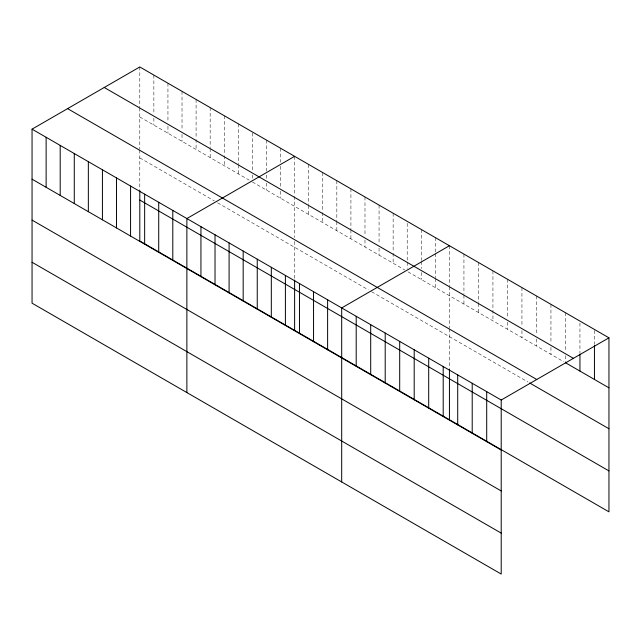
<?xml version="1.0" encoding="UTF-8"?>
<svg xmlns="http://www.w3.org/2000/svg" width="641" height="641" viewBox="0 0 641 641"><rect width="100%" height="100%" fill="white"/><g stroke="black" fill="none" stroke-linecap="round" stroke-linejoin="round"><path stroke-width="0.48" stroke-dasharray="3.21 2.4" d="M139.794 107.96L139.794 149.121M139.794 116.966L249.077 180.065M252.394 181.972L404.727 269.925M408.037 271.84L563.743 361.732M139.794 157.886L214.302 200.905M217.62 202.82L368.303 289.812M371.612 291.727L527.912 381.964M594.447 330.452L594.447 344.449M579.945 323.08L579.945 353.079M565.45 312.704L565.45 351.709M565.45 355.715L565.45 361.716M550.948 304.331L550.948 343.344M550.948 347.342L550.948 354.345M536.445 295.958L536.445 334.971M536.445 338.969L536.445 345.972M521.942 287.585L521.942 326.598M521.942 330.596L521.942 337.599M507.44 279.22L507.44 318.224M507.44 322.223L507.44 329.226M492.937 270.847L492.937 320.853M478.442 262.473L478.442 302.48M478.442 303.481L478.442 312.479M463.94 254.1L463.94 294.107M463.94 295.108L463.94 304.106M449.437 245.727L449.437 285.734M449.437 286.735L449.437 327.888M449.437 328.865L449.437 368.519M435.359 237.603L435.359 252.602M435.359 253.604L435.359 277.609M435.359 278.611L435.359 287.609M421.289 229.478L421.289 260.478M421.289 261.48L421.289 268.483M421.289 272.481L421.289 279.484M407.211 223.348L407.211 261.36M407.211 262.353L407.211 268.355M393.141 213.221L393.141 252.234M393.141 253.227L393.141 263.235M379.063 205.096L379.063 244.101M379.063 248.107L379.063 255.11M364.985 196.971L364.985 235.976M364.985 239.982L364.985 246.977M350.915 188.847L350.915 228.853M350.915 229.855L350.915 238.853M336.837 180.722L336.837 220.728M336.837 221.73L336.837 230.728M322.768 172.589L322.768 211.602M322.768 212.604L322.768 222.603M308.69 164.465L308.69 204.471M308.69 205.473L308.69 214.479M294.612 156.34L294.612 195.345M294.612 196.346L294.612 237.531M294.612 241.425L294.612 279.131M280.542 148.215L280.542 162.221M280.542 166.219L280.542 187.22M280.542 191.226L280.542 198.221M266.464 140.091L266.464 171.099M266.464 175.097L266.464 179.095M266.464 183.094L266.464 190.097M252.394 132.967L252.394 170.971M252.394 174.969L252.394 179.969M238.316 123.841L238.316 163.848M238.316 164.849L238.316 173.847M224.238 115.709L224.238 154.721M224.238 155.723L224.238 165.723M210.168 107.584L210.168 147.59M210.168 148.592L210.168 157.598M196.09 99.459L196.09 138.464M196.09 139.466L196.09 149.465M182.02 91.334L182.02 130.339M182.02 134.346L182.02 141.341M167.942 83.21L167.942 122.215M167.942 126.213L167.942 133.216M153.864 75.085L153.864 114.09M153.864 118.088L153.864 125.091M139.794 66.952L139.794 106.967M139.794 150.09L139.794 189.744"/><path stroke-width="0.96" d="M32.05 129.161L501.206 400.024L501.206 574.048L32.05 303.177L32.05 129.161L139.794 66.952L608.95 337.823L608.95 511.838L139.794 240.976L139.794 190.681M294.612 156.34L186.876 218.549L186.876 392.564M449.437 245.727L341.693 307.928L341.693 481.952M501.206 400.024L608.95 337.823M104.235 87.48L573.399 358.351M565.45 362.718L608.95 387.829M67.601 108.633L536.765 379.496M529.618 382.949L608.95 428.757M139.794 200.048L608.95 470.919M32.05 179.168L501.206 450.038M32.05 220.095L501.206 490.958M32.05 262.257L501.206 533.12M594.447 345.451L594.447 379.456M579.945 354.08L579.945 371.083M486.703 391.651L486.703 441.665M472.209 383.278L472.209 433.292M457.706 374.913L457.706 424.919M449.437 369.456L449.437 419.743M443.203 366.54L443.203 416.546M428.701 358.167L428.701 408.173M414.198 349.794L414.198 399.8M399.696 341.421L399.696 391.427M385.201 333.048L385.201 383.062M370.698 324.675L370.698 374.689M356.196 316.301L356.196 366.315M327.615 299.804L327.615 349.818M313.545 291.679L313.545 341.693M299.467 283.554L299.467 333.56M294.612 280.069L294.612 330.363M285.397 275.43L285.397 325.436M271.319 267.305L271.319 317.311M257.249 259.172L257.249 309.186M243.171 251.048L243.171 301.062M229.093 242.923L229.093 292.937M215.023 234.798L215.023 284.804M200.945 226.674L200.945 276.68M172.798 210.416L172.798 260.43M158.72 202.292L158.72 252.306M144.65 194.167L144.65 244.181M130.572 186.042L130.572 236.048M116.502 177.918L116.502 227.924M102.424 169.793L102.424 219.799M88.346 161.668L88.346 211.674M74.276 153.536L74.276 203.55M60.198 145.411L60.198 195.425M46.128 137.286L46.128 187.292"/></g></svg>
